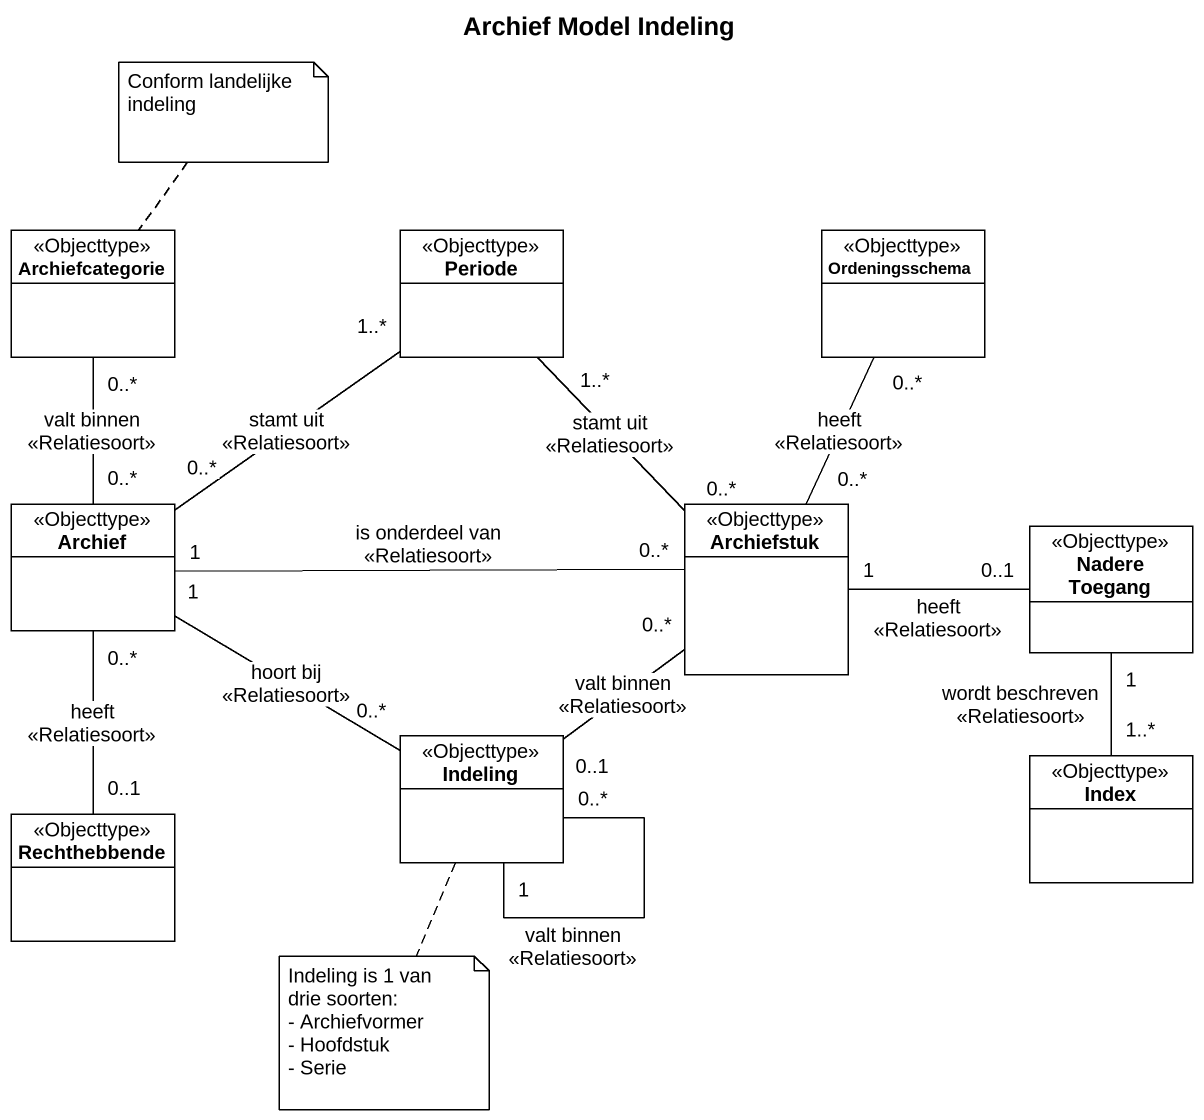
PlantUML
@startuml
title Archief Model Indeling
hide circle
hide empty members
class Archiefcategorie <<Objecttype>>
class Periode <<Objecttype>>
class Ordeningsschema <<Objecttype>>
class Archief <<Objecttype>>
class Archiefstuk <<Objecttype>>
class "Nadere Toegang" as Nadere_Toegang <<Objecttype>>
class Indeling <<Objecttype>>
class Index <<Objecttype>>
class Rechthebbende <<Objecttype>>
Archief "0..*" -up- "0..*" Archiefcategorie : valt binnen\n<<Relatiesoort>>
Archief "0..*" -up- "1..*" Periode : stamt uit\n<<Relatiesoort>>
Archief "0..*" -- "0..1" Rechthebbende : heeft\n<<Relatiesoort>>
Archiefstuk "0..*" -up- "1..*" Periode : stamt uit\n<<Relatiesoort>>
Archiefstuk "0..*" -up- "0..*" Ordeningsschema : heeft\n<<Relatiesoort>>
Archiefstuk "0..*" -left- "1" Archief : is onderdeel van\n<<Relatiesoort>>
Archiefstuk "1" -right- "0..1" Nadere_Toegang : heeft\n<<Relatiesoort>>
Nadere_Toegang "1" -- "1..*" Index : wordt beschreven\n<<Relatiesoort>>
Indeling "0..*" -left- "1" Archief : hoort bij\n<<Relatiesoort>>
Indeling "0..1" -up- "0..*" Archiefstuk : valt binnen\n<<Relatiesoort>>
Indeling "1" -- "0..*" Indeling : valt binnen\n<<Relatiesoort>>
note top of Archiefcategorie : Conform landelijke indeling
note bottom of Indeling
  Indeling is 1 van drie soorten:
  - Archiefvormer
  - Hoofdstuk
  - Serie
end note
@enduml
